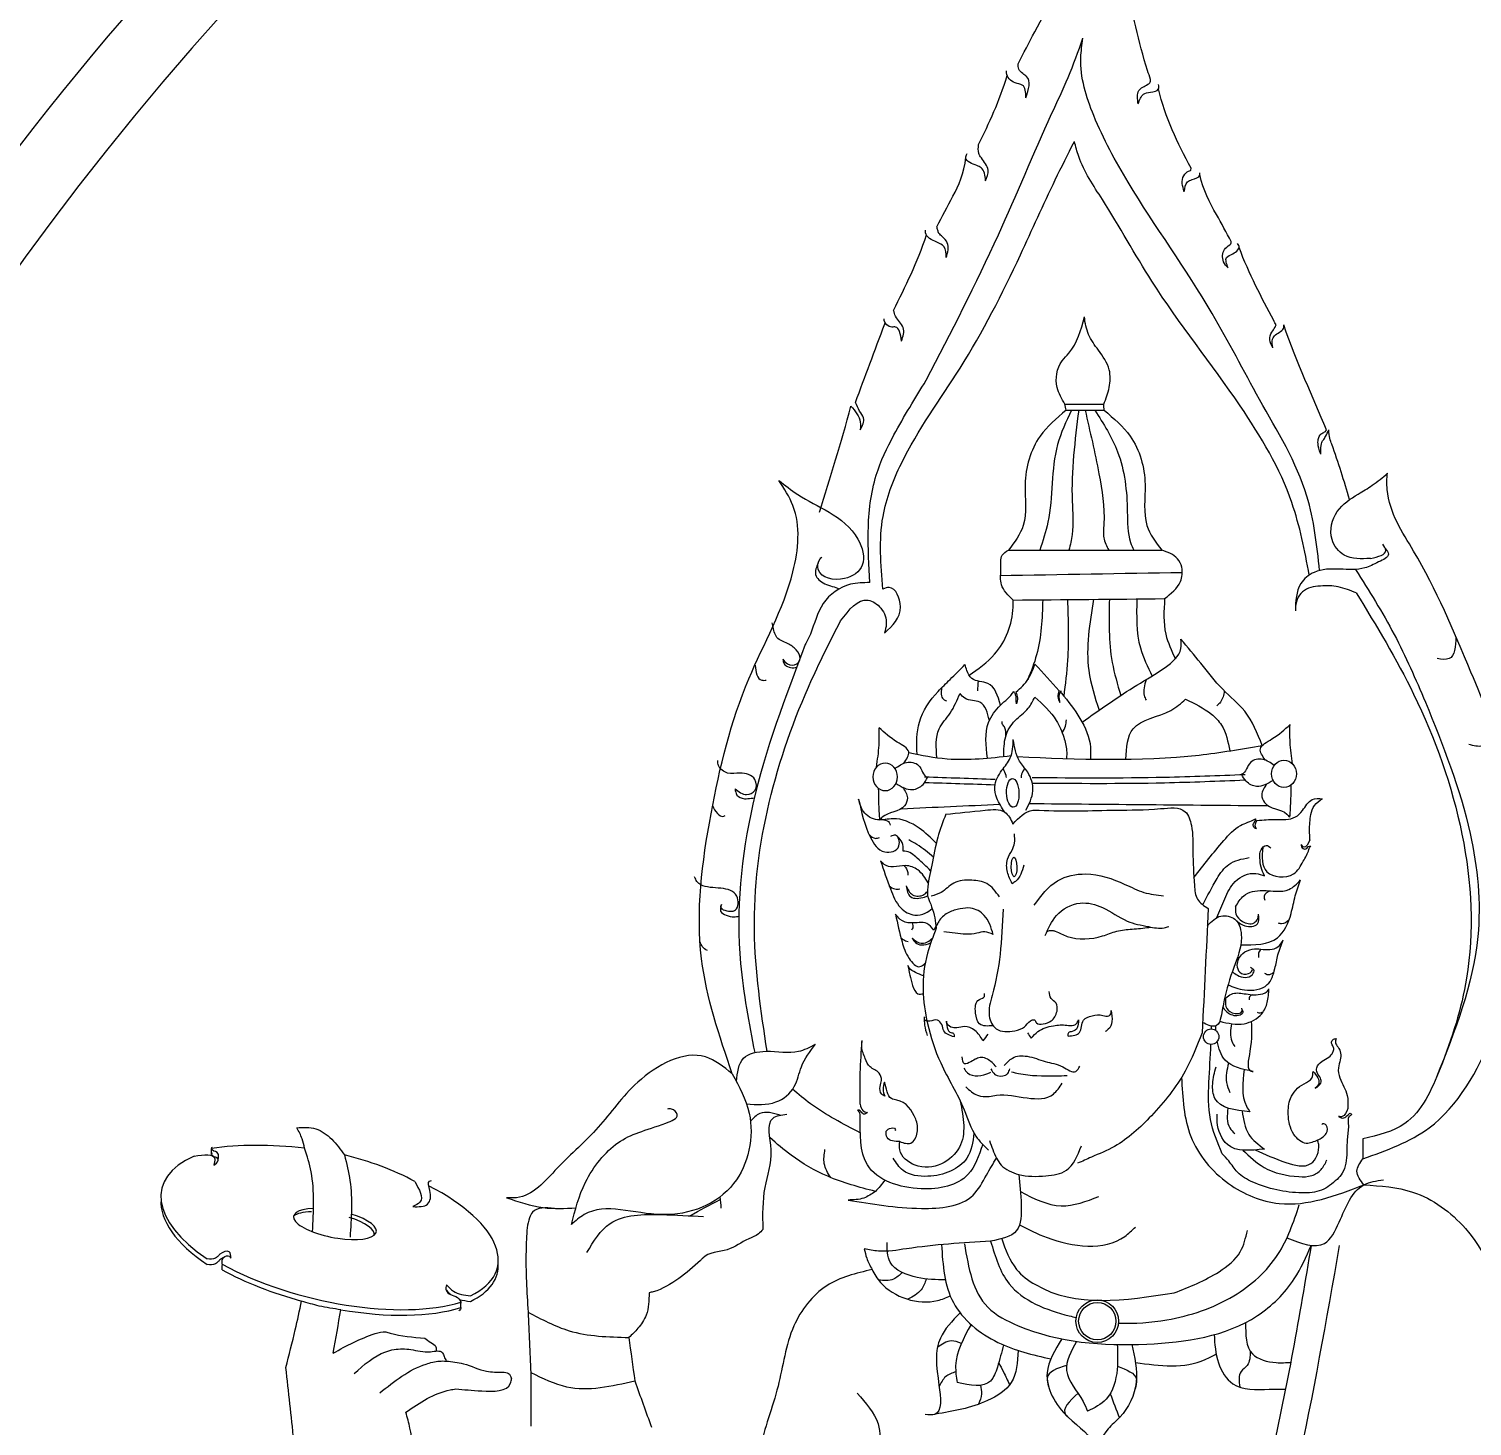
# Model space of a CAD drawing. Header units: millimetres. Extents: x -244126 to 368105, y -173968 to 259060.
# Drawn here: x -170100.5 to -169791.9, y 75765.2 to 76064.2 of the extents above; entities that cross this region are included whole.
import ezdxf
from ezdxf.enums import TextEntityAlignment as Align

# ---------------------------------------------------------------- set-up
doc = ezdxf.new("R2010")
doc.units = ezdxf.units.MM
doc.header["$MEASUREMENT"] = 0
for name, color, linetype in [('A00-TITLEBLOCK+XREF', 7, 'Continuous'), ('HEADtext', 7, 'Continuous'), ('LOGO', 7, 'Continuous')]:
    doc.layers.add(name, color=color, linetype=linetype)
doc.styles.add('Cordia2', font='cordia.shx', dxfattribs={"height": 0.2})

# ---------------------------------------------------------------- blocks, each defined once
blk = doc.blocks.new('LOGO-DPT')
at = {"layer": 'LOGO'}
h = blk.add_hatch(color=256, dxfattribs=at)
edge = h.paths.add_edge_path(flags=17)
edge.add_arc((-0.00877, 1.99948), 1.98375, 0, 360)
edge = h.paths.add_edge_path()
edge.add_arc((-0.00877, 1.99948), 1.9995, 0, 360)
for p, q in [((-1.29645, 2.47421), (-1.29645, 2.47752)), ((-1.14964, 2.38371), (-1.14964, 2.38699))]:
    blk.add_line(p, q, dxfattribs=at)
for centre, radius in [((-0.00877, 1.99948), 1.9995), ((-0.00877, 1.99948), 1.98375), ((-0.00877, 1.99948), 1.94173), ((-0.70772, 2.54335), 0.00454), ((-0.77479, 2.37572), 0.01256), ((-0.77479, 2.37572), 0.01098)]:
    blk.add_circle(centre, radius, dxfattribs=at)
for radius, start, end in [(1.76841, 91.27625, 149.32472), (1.72639, 92.23614, 147.55225)]:
    blk.add_arc((-0.00877, 1.98893), radius, start, end, dxfattribs=at)
at = {"layer": 'LOGO', "extrusion": (0, 0, -1)}
blk.add_ellipse((-0.89971, 2.69638), major_axis=(0, 0.00808), ratio=0.902197, dxfattribs=at)
at = {"layer": 'LOGO'}
for centre, major_axis, ratio in [((-0.66484, 2.69822), (0, 0.00808), 0.902197), ((-0.82455, 2.68699), (0.0003, -0.00848), 0.429783), ((-0.82379, 2.64332), (0.00009, -0.00573), 0.292676)]:
    blk.add_ellipse(centre, major_axis=major_axis, ratio=ratio, dxfattribs=at)
for centre, major_axis, ratio, start_param, end_param in [((-1.22702, 2.43109), (-0.11311, 0.02148), 0.381113, -1.369039, -0.839625), ((-1.22702, 2.43109), (-0.08669, 0.02153), 0.48623, 10.502795, 11.014595), ((-1.22702, 2.43109), (-0.09875, 0.02254), 0.445888, -0.536303, 0.860224), ((-1.22702, 2.43109), (-0.09893, 0.02367), 0.424502, 2.659555, 4.1854), ((-1.22702, 2.42781), (-0.09875, 0.02254), 0.445888, 0.065809, 0.860224), ((-1.22374, 2.43296), (-0.02437, 0.00468), 0.322665, 5.319422, 10.653386), ((-1.22501, 2.43106), (-0.02437, 0.00468), 0.322665, 5.319422, 6.014638), ((-1.22501, 2.43106), (-0.02437, 0.00468), 0.322665, 9.423057, 10.653386), ((-1.22702, 2.43109), (-0.10105, 0.02473), 0.41387, 1.000671, 2.537938), ((-1.22702, 2.42781), (-0.10105, 0.02473), 0.41387, 1.000671, 1.509519), ((-1.22702, 2.42781), (-0.09893, 0.02367), 0.424502, 2.659555, 3.279965), ((-1.22702, 2.42781), (-0.10105, 0.02473), 0.41387, 1.738221, 2.537938)]:
    blk.add_ellipse(centre, major_axis=major_axis, ratio=ratio, start_param=start_param, end_param=end_param, dxfattribs=at)
for points, knots in [([(-0.82137, 3.1166), (-0.81819, 3.1229), (-0.80667, 3.14516), (-0.78744, 3.17816), (-0.76928, 3.20336), (-0.76165, 3.21395)], [0.5512948, 0.5512948, 0.5512948, 0.5512948, 0.5915913, 0.6944816, 0.7689931, 0.7689931, 0.7689931, 0.7689931]), ([(-0.7434, 3.10735), (-0.74401, 3.1091), (-0.75024, 3.12763), (-0.75644, 3.15949), (-0.7645, 3.19365), (-0.76219, 3.21015), (-0.76165, 3.21395)], [0.5221284, 0.5221284, 0.5221284, 0.5221284, 0.5327719, 0.6345615, 0.7075574, 0.7293976, 0.7293976, 0.7293976, 0.7293976]), ([(-0.86922, 3.0206), (-0.86606, 3.02655), (-0.85946, 3.03907), (-0.85314, 3.05172), (-0.85214, 3.06152)], [0.34710107, 0.34710107, 0.34710107, 0.34710107, 0.38553352, 0.42782305, 0.42782305, 0.42782305, 0.42782305]), ([(-0.72353, 3.04121), (-0.72407, 3.04281), (-0.72511, 3.04587), (-0.72449, 3.05061), (-0.72168, 3.05319), (-0.72006, 3.05352), (-0.71971, 3.05391), (-0.71957, 3.05508)], [0, 0, 0, 0, 0.00958982, 0.01831616, 0.02593953, 0.02862532, 0.02984386, 0.02984386, 0.02984386, 0.02984386]), ([(-0.69588, 3.01189), (-0.69876, 3.01717), (-0.70557, 3.02958), (-0.7125, 3.042), (-0.71439, 3.05125)], [0.31928925, 0.31928925, 0.31928925, 0.31928925, 0.35365614, 0.39996321, 0.39996321, 0.39996321, 0.39996321]), ([(-0.6977, 2.99626), (-0.69876, 2.99739), (-0.70151, 3.0003), (-0.70108, 3.00698), (-0.6976, 3.00929), (-0.69579, 3.01057), (-0.69588, 3.01189)], [0, 0, 0, 0, 0.0087262, 0.02258776, 0.03032124, 0.03339367, 0.03339367, 0.03339367, 0.03339367]), ([(-0.6695, 2.96275), (-0.66995, 2.9636), (-0.67765, 2.97813), (-0.68538, 2.99257), (-0.69125, 3.00824)], [0.21302954, 0.21302954, 0.21302954, 0.21302954, 0.21853635, 0.30686527, 0.30686527, 0.30686527, 0.30686527]), ([(-0.77094, 2.91606), (-0.76969, 2.91926), (-0.76719, 2.92568), (-0.76673, 2.93755), (-0.77367, 2.94723), (-0.78065, 2.95678), (-0.78201, 2.96384), (-0.78235, 2.96748)], [0, 0, 0, 0, 0.0195895, 0.0394022, 0.0645332, 0.0853082, 0.1060222, 0.1060222, 0.1060222, 0.1060222]), ([(-0.91716, 2.91702), (-0.91169, 2.93225), (-0.90567, 2.94753), (-0.89979, 2.96398), (-0.89874, 2.96271)], [0.1293594, 0.1293594, 0.1293594, 0.1293594, 0.22179555, 0.22333175, 0.22333175, 0.22333175, 0.22333175]), ([(-0.6713, 2.94919), (-0.6722, 2.95072), (-0.67393, 2.95368), (-0.67237, 2.95831), (-0.67033, 2.96064), (-0.66964, 2.96225), (-0.6695, 2.96275)], [0, 0, 0, 0, 0.00969205, 0.01873994, 0.02517443, 0.02796333, 0.02796333, 0.02796333, 0.02796333]), ([(-0.6432, 2.88653), (-0.64524, 2.89224), (-0.64483, 2.895), (-0.64362, 2.8984), (-0.64165, 2.89922), (-0.64009, 2.90002), (-0.63986, 2.90086)], [0, 0, 0, 0, 0.00900736, 0.01358323, 0.01828487, 0.02159777, 0.02159777, 0.02159777, 0.02159777]), ([(-0.6432, 2.88653), (-0.64332, 2.89297), (-0.64199, 2.89424), (-0.64007, 2.89738), (-0.63893, 2.89949), (-0.6384, 2.90089)], [0, 0, 0, 0, 0.00809262, 0.01347987, 0.02180081, 0.02180081, 0.02180081, 0.02180081]), ([(-0.62617, 2.8598), (-0.62946, 2.87073), (-0.63345, 2.88399), (-0.63832, 2.89692), (-0.6384, 2.90089)], [0, 0, 0, 0, 0.06512457, 0.07900668, 0.07900668, 0.07900668, 0.07900668]), ([(-0.6139, 2.82508), (-0.6194, 2.82484), (-0.62904, 2.82442), (-0.63923, 2.83748), (-0.63518, 2.85416), (-0.62291, 2.86207), (-0.61218, 2.86835), (-0.60668, 2.87282), (-0.60378, 2.8754)], [0, 0, 0, 0, 0.0296201, 0.051921, 0.0837478, 0.1143083, 0.1327679, 0.1549611, 0.1549611, 0.1549611, 0.1549611]), ([(-0.61832, 2.47142), (-0.60447, 2.47634), (-0.56927, 2.48883), (-0.54276, 2.53853), (-0.51618, 2.60946), (-0.52493, 2.68744), (-0.55731, 2.76425), (-0.58023, 2.81923), (-0.60428, 2.8539), (-0.60438, 2.87237), (-0.60378, 2.8754)], [0, 0, 0, 0, 0.081849, 0.2079591, 0.2993563, 0.5172117, 0.6282364, 0.7785269, 0.8537814, 0.8706891, 0.8706891, 0.8706891, 0.8706891]), ([(-0.93916, 2.82249), (-0.94017, 2.82008), (-0.94226, 2.81511), (-0.93548, 2.80932), (-0.92914, 2.80846), (-0.92687, 2.80716)], [0, 0, 0, 0, 0.01349053, 0.02787851, 0.04379042, 0.04379042, 0.04379042, 0.04379042]), ([(-0.95996, 2.76573), (-0.95982, 2.76475), (-0.95956, 2.7629), (-0.95688, 2.761), (-0.9544, 2.76065), (-0.95248, 2.76079), (-0.95192, 2.76083)], [0, 0, 0, 0, 0.00539073, 0.01026765, 0.01724212, 0.0201236, 0.0201236, 0.0201236, 0.0201236]), ([(-0.82267, 2.74642), (-0.81989, 2.74876), (-0.81507, 2.75335), (-0.81264, 2.75978), (-0.81151, 2.76277)], [0.08582582, 0.08582582, 0.08582582, 0.08582582, 0.10649147, 0.12439629, 0.12439629, 0.12439629, 0.12439629]), ([(-0.83949, 2.7075), (-0.84036, 2.71482), (-0.84175, 2.72642), (-0.83251, 2.73867), (-0.8262, 2.74349), (-0.82403, 2.74673)], [0, 0, 0, 0, 0.04006648, 0.0635003, 0.08402111, 0.08402111, 0.08402111, 0.08402111]), ([(-0.79618, 2.74718), (-0.79635, 2.74614), (-0.79217, 2.74125), (-0.78447, 2.73144), (-0.77833, 2.71757), (-0.7787, 2.70918), (-0.77881, 2.70688)], [0.04221891, 0.04221891, 0.04221891, 0.04221891, 0.04407247, 0.07905217, 0.11373844, 0.12681288, 0.12681288, 0.12681288, 0.12681288]), ([(-0.98812, 2.68944), (-0.98792, 2.68809), (-0.98748, 2.68505), (-0.98282, 2.68311), (-0.97932, 2.68379), (-0.97737, 2.68395), (-0.97677, 2.68399)], [0, 0, 0, 0, 0.00737497, 0.01664306, 0.02443357, 0.02786083, 0.02786083, 0.02786083, 0.02786083]), ([(-0.68076, 2.67067), (-0.68069, 2.67068), (-0.67706, 2.6712), (-0.66968, 2.67141), (-0.65938, 2.67086), (-0.65307, 2.67711), (-0.64955, 2.684), (-0.6443, 2.68364), (-0.64214, 2.68349)], [0.09771284, 0.09771284, 0.09771284, 0.09771284, 0.09812178, 0.11858503, 0.14106462, 0.15177245, 0.16826623, 0.17974521, 0.17974521, 0.17974521, 0.17974521]), ([(-0.64958, 2.65928), (-0.64959, 2.6611), (-0.64994, 2.6662), (-0.64947, 2.67293), (-0.64736, 2.68012), (-0.64392, 2.68234), (-0.64214, 2.68349)], [0.10150846, 0.10150846, 0.10150846, 0.10150846, 0.11177027, 0.1298528, 0.14076383, 0.1524648, 0.1524648, 0.1524648, 0.1524648]), ([(-0.71789, 2.63714), (-0.71218, 2.64443), (-0.70377, 2.65517), (-0.69212, 2.668), (-0.68468, 2.67003), (-0.68153, 2.67173)], [0, 0, 0, 0, 0.05333645, 0.07854821, 0.09603897, 0.09603897, 0.09603897, 0.09603897]), ([(-0.67735, 2.65505), (-0.67776, 2.64938), (-0.67861, 2.63767), (-0.6591, 2.63606), (-0.65379, 2.64625), (-0.65048, 2.6518), (-0.64987, 2.65492), (-0.64906, 2.6556)], [0, 0, 0, 0, 0.02812953, 0.05802081, 0.07588958, 0.09060839, 0.09441895, 0.09441895, 0.09441895, 0.09441895]), ([(-1.00824, 2.63275), (-1.00918, 2.63325), (-1.01068, 2.63449), (-1.01154, 2.63654), (-1.01195, 2.63749)], [0.07076072, 0.07076072, 0.07076072, 0.07076072, 0.07734508, 0.08305544, 0.08305544, 0.08305544, 0.08305544]), ([(-0.99516, 2.61805), (-0.99226, 2.61736), (-0.98619, 2.61592), (-0.98572, 2.62871), (-0.9966, 2.63135), (-1.00521, 2.63113), (-1.00824, 2.63275)], [0, 0, 0, 0, 0.0140593, 0.02943164, 0.04943292, 0.07076072, 0.07076072, 0.07076072, 0.07076072]), ([(-0.99609, 2.62123), (-0.99657, 2.61982), (-0.99756, 2.61693), (-0.99301, 2.61453), (-0.98928, 2.6138), (-0.98679, 2.61413), (-0.98584, 2.6143)], [0, 0, 0, 0, 0.00745862, 0.01539264, 0.02429666, 0.02977935, 0.02977935, 0.02977935, 0.02977935]), ([(-0.80438, 2.60531), (-0.80335, 2.60576), (-0.80173, 2.60629), (-0.79762, 2.60482), (-0.78879, 2.59999), (-0.77518, 2.60082), (-0.76335, 2.60599), (-0.75396, 2.60678), (-0.74726, 2.60729), (-0.74364, 2.60787), (-0.74328, 2.60793)], [0.0020306, 0.0020306, 0.0020306, 0.0020306, 0.0081379, 0.0116453, 0.0263196, 0.0658304, 0.0825877, 0.1000987, 0.1189872, 0.1210648, 0.1210648, 0.1210648, 0.1210648]), ([(-1.00441, 2.59404), (-1.00562, 2.59457), (-1.00738, 2.59585), (-1.00835, 2.59814), (-1.00875, 2.59909)], [0.06929777, 0.06929777, 0.06929777, 0.06929777, 0.07734508, 0.08305544, 0.08305544, 0.08305544, 0.08305544]), ([(-0.9144, 2.50349), (-0.91445, 2.50978), (-0.91467, 2.52202), (-0.91374, 2.53464), (-0.91327, 2.54102)], [0.22661676, 0.22661676, 0.22661676, 0.22661676, 0.26216826, 0.298483, 0.298483, 0.298483, 0.298483]), ([(-0.70115, 2.47429), (-0.70398, 2.48097), (-0.70967, 2.49442), (-0.70918, 2.51672), (-0.70817, 2.53136), (-0.70788, 2.53881)], [0, 0, 0, 0, 0.0409659, 0.0824929, 0.1251667, 0.1251667, 0.1251667, 0.1251667]), ([(-0.68289, 2.52291), (-0.6893, 2.52411), (-0.70002, 2.52613), (-0.70336, 2.53656), (-0.7041, 2.54062)], [0, 0, 0, 0, 0.03402427, 0.0568824, 0.0568824, 0.0568824, 0.0568824]), ([(-0.84228, 2.47987), (-0.84449, 2.47328), (-0.84991, 2.45708), (-0.88049, 2.45055), (-0.91551, 2.46236), (-0.91439, 2.48757), (-0.91438, 2.49863), (-0.91572, 2.50023)], [0, 0, 0, 0, 0.0375574, 0.0923086, 0.1583777, 0.2139172, 0.2193804, 0.2193804, 0.2193804, 0.2193804]), ([(-1.29251, 2.47073), (-1.29279, 2.47165), (-1.29335, 2.47237), (-1.29523, 2.47231), (-1.29712, 2.47404), (-1.29612, 2.47485), (-1.29597, 2.47498)], [0.01288403, 0.01288403, 0.01288403, 0.01288403, 0.01757589, 0.01782688, 0.02367925, 0.02474291, 0.02474291, 0.02474291, 0.02474291]), ([(-1.237, 2.4284), (-1.23634, 2.44031), (-1.2354, 2.45714), (-1.24008, 2.47302), (-1.24167, 2.47762)], [0, 0, 0, 0, 0.06713139, 0.09486984, 0.09486984, 0.09486984, 0.09486984]), ([(-1.2182, 2.47364), (-1.21681, 2.46864), (-1.21309, 2.45282), (-1.21415, 2.4364), (-1.21487, 2.42521)], [0.02153101, 0.02153101, 0.02153101, 0.02153101, 0.05110643, 0.1145073, 0.1145073, 0.1145073, 0.1145073]), ([(-0.82104, 2.46207), (-0.81612, 2.46091), (-0.80572, 2.46084), (-0.79035, 2.46335), (-0.7864, 2.47327), (-0.78414, 2.47895)], [0.05407539, 0.05407539, 0.05407539, 0.05407539, 0.08234767, 0.10631368, 0.13837313, 0.13837313, 0.13837313, 0.13837313]), ([(-0.76228, 2.37464), (-0.7527, 2.37425), (-0.72939, 2.37578), (-0.69495, 2.38719), (-0.66655, 2.41249), (-0.65924, 2.43404), (-0.65579, 2.4442)], [0.1833916, 0.1833916, 0.1833916, 0.1833916, 0.2382112, 0.3178948, 0.3857571, 0.4462311, 0.4462311, 0.4462311, 0.4462311]), ([(-0.83761, 2.42288), (-0.83489, 2.41377), (-0.82817, 2.39129), (-0.80351, 2.3817), (-0.78853, 2.3782), (-0.78716, 2.3779)], [0, 0, 0, 0, 0.0521796, 0.1286427, 0.1363426, 0.1363426, 0.1363426, 0.1363426]), ([(-1.28504, 2.41293), (-1.28514, 2.41444), (-1.28541, 2.41819), (-1.29094, 2.41609), (-1.29273, 2.41382), (-1.29508, 2.41202), (-1.29728, 2.4121), (-1.29905, 2.41241)], [0, 0, 0, 0, 0.0071794, 0.01790986, 0.02171625, 0.02459739, 0.03420837, 0.03420837, 0.03420837, 0.03420837]), ([(-0.63228, 2.42039), (-0.64763, 2.33235), (-0.66837, 2.2134), (-0.72535, 2.08201), (-0.77075, 2.01925), (-0.824, 2.00937), (-0.8459, 2.02046), (-0.84961, 2.02297)], [0, 0, 0, 0, 0.5065033, 0.6843391, 0.8204084, 0.9304859, 0.9553923, 0.9553923, 0.9553923, 0.9553923]), ([(-1.28952, 2.4131), (-1.29025, 2.41278), (-1.29165, 2.41191), (-1.29273, 2.41054), (-1.29508, 2.40874), (-1.29728, 2.40882), (-1.29905, 2.40913)], [0.01405879, 0.01405879, 0.01405879, 0.01405879, 0.01790986, 0.02171625, 0.02459739, 0.03420837, 0.03420837, 0.03420837, 0.03420837]), ([(-0.9074, 2.40616), (-0.90607, 2.40341), (-0.89836, 2.39089), (-0.8771, 2.38399), (-0.86382, 2.38954), (-0.86137, 2.39056)], [0.02446588, 0.02446588, 0.02446588, 0.02446588, 0.04195468, 0.10903533, 0.12416312, 0.12416312, 0.12416312, 0.12416312]), ([(-1.15815, 2.39717), (-1.1584, 2.39603), (-1.15891, 2.39361), (-1.15545, 2.39086), (-1.15182, 2.39052), (-1.14938, 2.38739), (-1.14964, 2.3863)], [0, 0, 0, 0, 0.00625186, 0.01315856, 0.02142514, 0.02866982, 0.02866982, 0.02866982, 0.02866982]), ([(-1.25272, 2.34834), (-1.2508, 2.35577), (-1.24742, 2.36878), (-1.24462, 2.38193), (-1.24342, 2.38758)], [0, 0, 0, 0, 0.0438057, 0.07678664, 0.07678664, 0.07678664, 0.07678664]), ([(-1.14964, 2.38371), (-1.14957, 2.38337), (-1.14962, 2.3826), (-1.15035, 2.38205), (-1.15076, 2.38173)], [0.027224123, 0.027224123, 0.027224123, 0.027224123, 0.029285405, 0.032047256, 0.032047256, 0.032047256, 0.032047256]), ([(-1.1973, 2.33351), (-1.18878, 2.34031), (-1.17812, 2.34884), (-1.16357, 2.35225), (-1.15954, 2.35228), (-1.1582, 2.35221)], [0, 0, 0, 0, 0.06096781, 0.07639399, 0.08404931, 0.08404931, 0.08404931, 0.08404931]), ([(-0.91623, 2.33321), (-0.91111, 2.32751), (-0.89806, 2.31298), (-0.91132, 2.27284), (-0.90281, 2.23981), (-0.89644, 2.21342), (-0.89379, 2.20869)], [0, 0, 0, 0, 0.0414647, 0.1056485, 0.2131517, 0.2460493, 0.2460493, 0.2460493, 0.2460493])]:
    blk.add_open_spline(points, degree=3, knots=knots, dxfattribs=at)
for points in [[(-0.87558, 2.93008), (-0.83298, 3.01588), (-0.80168, 3.08702), (-0.79197, 3.10858), (-0.78321, 3.13161)], [(-0.64385, 2.81804), (-0.65132, 2.86181), (-0.67922, 2.91881), (-0.70712, 2.96948), (-0.75658, 3.04675), (-0.77687, 3.08601), (-0.78448, 3.12021), (-0.78321, 3.13161)], [(-0.81686, 3.0965), (-0.81897, 3.10406), (-0.82317, 3.10532), (-0.82822, 3.1112), (-0.82822, 3.11246)], [(-0.81686, 3.0965), (-0.81643, 3.10908), (-0.81872, 3.11079), (-0.82101, 3.11347), (-0.82137, 3.1166)], [(-0.75065, 3.09296), (-0.75027, 3.10078), (-0.74498, 3.10447), (-0.74389, 3.10531), (-0.7434, 3.10735)], [(-0.75065, 3.09296), (-0.74752, 3.09864), (-0.74354, 3.09978), (-0.73871, 3.10176), (-0.73871, 3.10432)], [(-0.90115, 2.80708), (-0.90097, 2.84989), (-0.89018, 2.88115), (-0.85564, 2.9372), (-0.82003, 3.00403), (-0.79953, 3.04822), (-0.78829, 3.07081)], [(-0.84059, 3.04763), (-0.83907, 3.05393), (-0.84306, 3.06107), (-0.84453, 3.0638), (-0.84471, 3.06893)], [(-0.64991, 2.81537), (-0.66019, 2.85801), (-0.69063, 2.91501), (-0.74263, 2.98848), (-0.7718, 3.03661), (-0.78575, 3.06195), (-0.78829, 3.07081)], [(-0.84059, 3.04763), (-0.84316, 3.05533), (-0.84573, 3.05661), (-0.85215, 3.0611), (-0.85151, 3.06367)], [(-0.72353, 3.04121), (-0.72158, 3.04705), (-0.71898, 3.04835), (-0.71443, 3.05095), (-0.71443, 3.05225)], [(-0.8637, 3.00235), (-0.86522, 3.00894), (-0.86928, 3.01147), (-0.87587, 3.01704), (-0.87587, 3.01856)], [(-0.8637, 3.00235), (-0.86313, 3.01106), (-0.86603, 3.01467), (-0.86801, 3.01665), (-0.86873, 3.01845), (-0.86922, 3.0206)], [(-0.6977, 2.99626), (-0.69861, 3.00243), (-0.69497, 3.00461), (-0.69134, 3.0095), (-0.69225, 3.01059)], [(-0.89006, 2.95322), (-0.88911, 2.96114), (-0.89133, 2.96463), (-0.89356, 2.9678), (-0.89474, 2.97123)], [(-0.79387, 2.91606), (-0.79843, 2.92585), (-0.79554, 2.94146), (-0.79149, 2.94608), (-0.78235, 2.96748)], [(-0.89006, 2.95322), (-0.89133, 2.95892), (-0.89356, 2.96146), (-0.89578, 2.96146), (-0.90022, 2.96526), (-0.90022, 2.96621)], [(-0.6713, 2.94919), (-0.67155, 2.95437), (-0.66982, 2.95683), (-0.66488, 2.96127), (-0.66488, 2.96275)], [(-0.90873, 2.81087), (-0.90968, 2.84114), (-0.90494, 2.87426), (-0.89452, 2.89791), (-0.87558, 2.93008)], [(-0.91438, 2.9009), (-0.9124, 2.90791), (-0.91474, 2.91196), (-0.91716, 2.91702)], [(-0.79318, 2.91242), (-0.79387, 2.91606)], [(-0.79387, 2.91606), (-0.77094, 2.91606)], [(-0.77073, 2.91242), (-0.77094, 2.91606)], [(-0.91986, 2.91494), (-0.91438, 2.90543), (-0.91438, 2.9009)], [(-0.79318, 2.91242), (-0.80852, 2.8971), (-0.81728, 2.86865), (-0.81838, 2.84458), (-0.82711, 2.83001)], [(-0.79004, 2.91242), (-0.79816, 2.89221), (-0.8039, 2.84641), (-0.80867, 2.83001)], [(-0.79318, 2.91242), (-0.77073, 2.91242)], [(-0.78574, 2.91242), (-0.78957, 2.85881), (-0.78957, 2.83925), (-0.79148, 2.83001)], [(-0.78196, 2.91242), (-0.7738, 2.87503), (-0.77094, 2.84546), (-0.77094, 2.83735), (-0.76807, 2.83001)], [(-0.77619, 2.91242), (-0.76282, 2.88792), (-0.75709, 2.85261), (-0.75517, 2.83448), (-0.75326, 2.83001)], [(-0.77073, 2.91242), (-0.7554, 2.8971), (-0.74664, 2.86865), (-0.74554, 2.84458), (-0.7368, 2.83001)], [(-0.98979, 2.52146), (-1.00785, 2.58927), (-1.00228, 2.67455), (-0.98001, 2.75427), (-0.95402, 2.8173), (-0.95402, 2.85624), (-0.96242, 2.87107)], [(-0.96242, 2.87107), (-0.95124, 2.86288), (-0.93273, 2.85232), (-0.91581, 2.83648), (-0.91317, 2.82116), (-0.92374, 2.81324), (-0.93908, 2.81852), (-0.93802, 2.82486), (-0.93696, 2.82592)], [(-0.60518, 2.83094), (-0.60329, 2.82766), (-0.60907, 2.82309), (-0.61724, 2.8195), (-0.64713, 2.81692), (-0.6549, 2.81035), (-0.65812, 2.79416)], [(-0.6139, 2.82508), (-0.60488, 2.82988), (-0.60668, 2.83347)], [(-0.82433, 2.80059), (-0.83119, 2.80958), (-0.83159, 2.81929), (-0.83072, 2.82697), (-0.82711, 2.83001)], [(-0.82711, 2.83001), (-0.7368, 2.83001)], [(-0.73512, 2.80143), (-0.72586, 2.81152), (-0.72502, 2.81993), (-0.72755, 2.82497), (-0.7368, 2.83001)], [(-0.83218, 2.81511), (-0.72471, 2.81692)], [(-0.62269, 2.81867), (-0.59991, 2.78029), (-0.58148, 2.74051)], [(-0.90873, 2.81087), (-0.9201, 2.80992), (-0.9362, 2.79857), (-0.94378, 2.78059), (-0.9468, 2.77433)], [(-0.90012, 2.78114), (-0.89073, 2.79667), (-0.89736, 2.80803), (-0.90115, 2.80708)], [(-0.62222, 2.8048), (-0.63286, 2.80835), (-0.64339, 2.80888), (-0.65391, 2.80546), (-0.65812, 2.79547), (-0.65812, 2.79416)], [(-0.92599, 2.78834), (-0.90981, 2.80057), (-0.9022, 2.79576), (-0.89907, 2.78638), (-0.90012, 2.78114)], [(-0.85024, 2.75628), (-0.83527, 2.76865), (-0.82433, 2.79639), (-0.82433, 2.80059)], [(-0.82433, 2.80059), (-0.73512, 2.80143)], [(-0.8069, 2.80076), (-0.81054, 2.76834), (-0.81576, 2.75368)], [(-0.79233, 2.8009), (-0.79232, 2.7651), (-0.79453, 2.74398)], [(-0.77695, 2.80104), (-0.77977, 2.75904), (-0.77376, 2.73567)], [(-0.76764, 2.80113), (-0.766, 2.76389), (-0.76097, 2.74441)], [(-0.75144, 2.80128), (-0.74941, 2.77238), (-0.74251, 2.75584)], [(-0.73512, 2.80143), (-0.73443, 2.78047), (-0.72881, 2.76604)], [(-0.62222, 2.8048), (-0.58845, 2.74513), (-0.55728, 2.57779), (-0.57287, 2.52461), (-0.59365, 2.49218), (-0.61832, 2.4831)], [(-0.96928, 2.53475), (-0.97672, 2.6059), (-0.94301, 2.75356), (-0.92599, 2.78834)], [(-0.95996, 2.76573), (-0.95723, 2.763), (-0.95178, 2.763), (-0.94983, 2.76612), (-0.95217, 2.77118), (-0.95723, 2.77507), (-0.96347, 2.77857), (-0.96581, 2.78558), (-0.9662, 2.78714)], [(-0.9468, 2.77433), (-0.97763, 2.68028), (-0.98486, 2.58642), (-0.97654, 2.53395)], [(-0.78373, 2.72859), (-0.75144, 2.75047), (-0.7348, 2.76093), (-0.72556, 2.77201), (-0.72556, 2.77755)], [(-0.67764, 2.71488), (-0.68798, 2.73509), (-0.70091, 2.74801), (-0.71385, 2.7634), (-0.72556, 2.77755)], [(-0.56352, 2.77897), (-0.56752, 2.76609), (-0.57463, 2.76609)], [(-0.97636, 2.76228), (-0.97242, 2.7534), (-0.96974, 2.7534)], [(-0.88093, 2.70975), (-0.87959, 2.72871), (-0.86849, 2.7468), (-0.86148, 2.7538), (-0.85272, 2.76256)], [(-0.83174, 2.73868), (-0.83928, 2.75147), (-0.84863, 2.75439), (-0.85155, 2.75906), (-0.85272, 2.76256)], [(-0.86923, 2.70776), (-0.86791, 2.72463), (-0.86148, 2.73396), (-0.85564, 2.74564)], [(-0.86651, 2.74888), (-0.86542, 2.74219), (-0.86367, 2.74113)], [(-0.83833, 2.72962), (-0.84396, 2.74038), (-0.85272, 2.74272), (-0.85564, 2.74564)], [(-0.84493, 2.75284), (-0.84539, 2.7471)], [(-0.82238, 2.7395), (-0.8226, 2.7418), (-0.8226, 2.74324), (-0.82303, 2.74511), (-0.82403, 2.74673)], [(-0.82267, 2.74642), (-0.8218, 2.74283), (-0.82238, 2.7395)], [(-0.79725, 2.74717), (-0.79799, 2.74357), (-0.79675, 2.74025)], [(-0.79675, 2.74025), (-0.7972, 2.74312), (-0.79712, 2.74476), (-0.79618, 2.74718)], [(-0.74608, 2.75368), (-0.74714, 2.74427), (-0.74606, 2.74157)], [(-0.69999, 2.74709), (-0.7022, 2.74049), (-0.70436, 2.73832)], [(-0.82977, 2.70848), (-0.8287, 2.72029), (-0.82318, 2.72965), (-0.81546, 2.73681), (-0.8116, 2.74342)], [(-0.8116, 2.74342), (-0.79892, 2.72965), (-0.79451, 2.71974), (-0.79286, 2.71203), (-0.79287, 2.70723)], [(-0.75797, 2.7068), (-0.75364, 2.7248), (-0.73144, 2.73562), (-0.72277, 2.74211)], [(-0.72277, 2.74211), (-0.70761, 2.73345), (-0.70166, 2.72696), (-0.69677, 2.71175)], [(-0.58148, 2.74051), (-0.55516, 2.66296), (-0.55066, 2.60235), (-0.57498, 2.5194)], [(-0.82859, 2.72065), (-0.82951, 2.72585), (-0.83074, 2.72781), (-0.83074, 2.72904)], [(-0.79543, 2.72238), (-0.79345, 2.72634), (-0.79296, 2.73002)], [(-0.90482, 2.70214), (-0.90333, 2.71516), (-0.90327, 2.7254)], [(-0.8887, 2.70447), (-0.88584, 2.71113), (-0.89259, 2.7169), (-0.90327, 2.7254)], [(-0.67586, 2.70632), (-0.67871, 2.71297), (-0.67196, 2.71874), (-0.66128, 2.72724)], [(-0.65973, 2.70398), (-0.66122, 2.717), (-0.66128, 2.72724)], [(-0.54028, 2.72239), (-0.54798, 2.71465), (-0.55598, 2.71553)], [(-0.82927, 2.67565), (-0.83395, 2.68396), (-0.83516, 2.69063), (-0.83092, 2.70031), (-0.82607, 2.70758), (-0.82425, 2.71848)], [(-0.81691, 2.67679), (-0.81273, 2.6882), (-0.81576, 2.6991), (-0.82061, 2.70576), (-0.82425, 2.71848)], [(-0.82188, 2.70835), (-0.71485, 2.70931), (-0.67764, 2.71488)], [(-0.98812, 2.68944), (-0.98129, 2.68603), (-0.97642, 2.68847), (-0.97642, 2.69479), (-0.98519, 2.69869), (-0.9925, 2.69869), (-0.99786, 2.70307), (-0.99835, 2.70599)], [(-0.89392, 2.70129), (-0.88722, 2.70489), (-0.88002, 2.70311), (-0.87484, 2.69613), (-0.87473, 2.69609)], [(-0.88579, 2.71071), (-0.86324, 2.7071), (-0.82554, 2.70896)], [(-0.67063, 2.70313), (-0.67733, 2.70673), (-0.68453, 2.70496), (-0.68971, 2.69797), (-0.68982, 2.69793)], [(-0.89331, 2.69252), (-0.88361, 2.68892), (-0.87742, 2.69201), (-0.87473, 2.69609)], [(-0.87647, 2.69644), (-0.83502, 2.69508)], [(-0.83031, 2.70114), (-0.82868, 2.69744), (-0.82851, 2.6961)], [(-0.81735, 2.70133), (-0.81944, 2.69795), (-0.81961, 2.69594)], [(-0.81311, 2.69607), (-0.73516, 2.69626), (-0.68778, 2.69787)], [(-0.67124, 2.69436), (-0.68094, 2.69076), (-0.68713, 2.69385), (-0.68982, 2.69793)], [(-0.90377, 2.68967), (-0.9036, 2.68156), (-0.90305, 2.67083)], [(-0.88952, 2.69034), (-0.88665, 2.68398), (-0.88826, 2.67941), (-0.90144, 2.67262), (-0.90305, 2.67083)], [(-0.87647, 2.69317), (-0.83502, 2.69181)], [(-0.81311, 2.69279), (-0.73516, 2.69299), (-0.68778, 2.6946)], [(-0.67503, 2.69218), (-0.67791, 2.68582), (-0.67629, 2.68125), (-0.66312, 2.67446), (-0.66151, 2.67267)], [(-0.66078, 2.69152), (-0.66095, 2.6834), (-0.66151, 2.67267)], [(-1.00138, 2.67946), (-0.9985, 2.67481), (-0.99479, 2.67323), (-0.99399, 2.67376)], [(-0.8696, 2.65738), (-0.87974, 2.66621), (-0.8951, 2.67179), (-0.90417, 2.67109), (-0.91255, 2.67597), (-0.91534, 2.68331)], [(-0.91534, 2.68331), (-0.90836, 2.66063), (-0.89999, 2.65226), (-0.89161, 2.65575), (-0.8937, 2.66202), (-0.89649, 2.66133)], [(-0.89028, 2.67765), (-0.8322, 2.68032)], [(-0.86396, 2.67443), (-0.84074, 2.6768), (-0.82927, 2.67565), (-0.82444, 2.66865)], [(-0.82444, 2.66865), (-0.81267, 2.6768), (-0.80904, 2.6768), (-0.76376, 2.6768), (-0.73749, 2.6777), (-0.723, 2.67589), (-0.71937, 2.66775), (-0.71847, 2.65237), (-0.71756, 2.63247), (-0.71575, 2.62433), (-0.70941, 2.6189)], [(-0.81492, 2.68073), (-0.67427, 2.67949)], [(-0.90047, 2.67116), (-0.89727, 2.66952), (-0.89678, 2.66791)], [(-0.86396, 2.67443), (-0.86875, 2.6608), (-0.8722, 2.64439), (-0.8748, 2.62972), (-0.8748, 2.62626)], [(-0.68111, 2.66571), (-0.68266, 2.66687), (-0.68277, 2.66891), (-0.68255, 2.66936), (-0.68142, 2.67128), (-0.68153, 2.67173)], [(-0.68076, 2.67067), (-0.68193, 2.66776), (-0.68111, 2.66571)], [(-0.90929, 2.66259), (-0.90531, 2.6602), (-0.90305, 2.66068)], [(-0.88902, 2.65264), (-0.88971, 2.65779), (-0.89251, 2.66124)], [(-0.82492, 2.63349), (-0.82766, 2.64033), (-0.82766, 2.64784), (-0.82492, 2.65331), (-0.82355, 2.65741), (-0.82355, 2.66287)], [(-0.87295, 2.6411), (-0.88079, 2.64853), (-0.8881, 2.65264), (-0.88902, 2.65264)], [(-0.87126, 2.6491), (-0.88106, 2.65661), (-0.88573, 2.65928)], [(-0.67629, 2.63816), (-0.67832, 2.64323), (-0.679, 2.64863), (-0.67832, 2.65336), (-0.67528, 2.65607), (-0.67257, 2.65438)], [(-0.64958, 2.65928), (-0.65301, 2.65506), (-0.65479, 2.65661)], [(-0.65479, 2.65661), (-0.65362, 2.65422), (-0.65144, 2.65422), (-0.65055, 2.65531), (-0.64906, 2.6556)], [(-0.87439, 2.63394), (-0.88042, 2.64159), (-0.88763, 2.64412), (-0.89484, 2.6434), (-0.90025, 2.64484), (-0.90242, 2.647)], [(-0.90242, 2.647), (-0.89665, 2.63043), (-0.89052, 2.61926), (-0.88222, 2.61494), (-0.87609, 2.61602), (-0.87201, 2.61894)], [(-0.88854, 2.6441), (-0.88639, 2.64012), (-0.88639, 2.63854)], [(-0.81808, 2.64443), (-0.82287, 2.63486), (-0.82492, 2.63349)], [(-0.71254, 2.62099), (-0.70423, 2.63652), (-0.69734, 2.64486), (-0.68536, 2.64884)], [(-0.83239, 2.62567), (-0.83988, 2.63358), (-0.84875, 2.63552), (-0.85929, 2.63386), (-0.86678, 2.62831), (-0.87261, 2.6261)], [(-0.81201, 2.62075), (-0.79814, 2.63524), (-0.78162, 2.6392), (-0.75847, 2.63308), (-0.74732, 2.62837), (-0.7357, 2.62637)], [(-0.7043, 2.61365), (-0.69969, 2.62447), (-0.69355, 2.63478), (-0.68137, 2.63951), (-0.67629, 2.63816)], [(-0.69332, 2.61991), (-0.68854, 2.62638), (-0.67739, 2.62948), (-0.6619, 2.63009), (-0.65509, 2.63566)], [(-0.69028, 2.59738), (-0.66872, 2.60163), (-0.66066, 2.61586), (-0.65818, 2.62638), (-0.65509, 2.63566)], [(-0.89732, 2.63225), (-0.89403, 2.63038), (-0.89113, 2.63038)], [(-0.88736, 2.63227), (-0.88352, 2.62697), (-0.87686, 2.62708), (-0.87482, 2.62889)], [(-0.88736, 2.63227), (-0.88476, 2.62584), (-0.87652, 2.62561), (-0.8748, 2.62626)], [(-0.67287, 2.62926), (-0.67657, 2.62613), (-0.67611, 2.62383)], [(-0.99516, 2.61805), (-0.99645, 2.61999), (-0.99609, 2.62123)], [(-0.8748, 2.62626), (-0.87048, 2.61331), (-0.86961, 2.60727)], [(-0.83613, 2.60349), (-0.84136, 2.61481), (-0.84938, 2.61906), (-0.85561, 2.61865), (-0.86226, 2.61657), (-0.86766, 2.61201), (-0.86871, 2.61024), (-0.87099, 2.60619)], [(-0.8303, 2.61846), (-0.83204, 2.5919), (-0.83666, 2.56765), (-0.8384, 2.55553), (-0.83435, 2.54802), (-0.82337, 2.54687), (-0.81758, 2.54918), (-0.81412, 2.55264), (-0.8118, 2.55322), (-0.81065, 2.55149), (-0.8066, 2.55091), (-0.80198, 2.55264), (-0.79851, 2.55841), (-0.79909, 2.56303), (-0.80198, 2.56592), (-0.80313, 2.56996)], [(-0.80541, 2.6029), (-0.7988, 2.61478), (-0.78492, 2.62204), (-0.77171, 2.6194), (-0.75717, 2.61148), (-0.74462, 2.60818), (-0.73536, 2.60752), (-0.73272, 2.60818)], [(-0.70941, 2.6189), (-0.71303, 2.54562)], [(-0.69332, 2.61991), (-0.6931, 2.61569), (-0.68933, 2.61127), (-0.68244, 2.61045), (-0.68031, 2.61291), (-0.67982, 2.61553)], [(-0.87099, 2.60619), (-0.87517, 2.60999), (-0.88457, 2.61034), (-0.89084, 2.61243), (-0.89362, 2.61556)], [(-0.89362, 2.61556), (-0.88979, 2.59921), (-0.88562, 2.58947), (-0.87935, 2.5846), (-0.87615, 2.58662)], [(-0.88376, 2.61033), (-0.88349, 2.60749), (-0.88428, 2.60617)], [(-0.70991, 2.60873), (-0.70196, 2.6144), (-0.69372, 2.61251), (-0.68992, 2.60175), (-0.69435, 2.58404), (-0.70006, 2.56506), (-0.70196, 2.55493), (-0.70449, 2.54987), (-0.70892, 2.54987), (-0.71273, 2.55174)], [(-0.69254, 2.61131), (-0.68785, 2.60865), (-0.68048, 2.60979), (-0.67982, 2.61553)], [(-0.6619, 2.61205), (-0.66622, 2.60982), (-0.66806, 2.61028)], [(-0.89043, 2.60154), (-0.88771, 2.59986), (-0.88613, 2.59933)], [(-0.88385, 2.60143), (-0.87967, 2.59872), (-0.87481, 2.59917), (-0.87188, 2.60142)], [(-0.88385, 2.60143), (-0.88193, 2.59883), (-0.8782, 2.59737), (-0.87293, 2.59855)], [(-0.86961, 2.60727), (-0.8748, 2.59259), (-0.87739, 2.57101), (-0.8748, 2.55115), (-0.86702, 2.52784), (-0.85319, 2.50022), (-0.84627, 2.48468), (-0.83891, 2.47651)], [(-0.83613, 2.60349), (-0.84111, 2.60515), (-0.84569, 2.60432), (-0.85857, 2.60432), (-0.86522, 2.60515)], [(-0.6978, 2.57388), (-0.68817, 2.57092), (-0.67464, 2.574), (-0.67019, 2.58342), (-0.66836, 2.59153), (-0.66521, 2.60043)], [(-0.69171, 2.58922), (-0.68905, 2.59231), (-0.68355, 2.59493), (-0.67307, 2.59467), (-0.66836, 2.59624), (-0.66521, 2.60043)], [(-0.67829, 2.5949), (-0.67979, 2.59259), (-0.67979, 2.59006)], [(-0.87714, 2.57912), (-0.88178, 2.58113), (-0.88562, 2.58391), (-0.88631, 2.5853)], [(-0.88631, 2.5853), (-0.88353, 2.57347), (-0.88039, 2.5686), (-0.87731, 2.56862)], [(-0.69171, 2.58922), (-0.69251, 2.58545), (-0.69088, 2.58138), (-0.68572, 2.58057), (-0.68342, 2.58301), (-0.6845, 2.58423)], [(-0.69523, 2.58162), (-0.69223, 2.57949), (-0.68342, 2.58003), (-0.68261, 2.58274), (-0.68368, 2.58347)], [(-0.67074, 2.58124), (-0.67427, 2.57972), (-0.67611, 2.58064)], [(-0.83607, 2.54976), (-0.84418, 2.55091), (-0.84649, 2.55726), (-0.84418, 2.56534), (-0.84129, 2.56708), (-0.84129, 2.56881)], [(-0.70264, 2.55241), (-0.68818, 2.55101), (-0.67791, 2.5569), (-0.67468, 2.56355), (-0.67373, 2.57153)], [(-0.69919, 2.56605), (-0.69579, 2.56849), (-0.68837, 2.56868), (-0.67867, 2.5683), (-0.67392, 2.57096), (-0.67373, 2.57153)], [(-0.68314, 2.56806), (-0.68536, 2.56629), (-0.68536, 2.56513)], [(-0.79203, 2.54368), (-0.78525, 2.54585), (-0.78287, 2.553), (-0.77783, 2.55564), (-0.77147, 2.55591), (-0.76802, 2.55564), (-0.7667, 2.55723), (-0.7667, 2.55882)], [(-0.7667, 2.55882), (-0.76617, 2.5522), (-0.76829, 2.5477), (-0.77014, 2.54638)], [(-0.70089, 2.56047), (-0.69759, 2.55726), (-0.69066, 2.5563), (-0.68884, 2.55779), (-0.68954, 2.55938)], [(-0.69919, 2.56605), (-0.69903, 2.56108), (-0.69541, 2.55747), (-0.68952, 2.55842), (-0.68971, 2.56013)], [(-0.87662, 2.55501), (-0.87651, 2.55014), (-0.87492, 2.54407)], [(-0.85904, 2.5432), (-0.86511, 2.54671), (-0.86639, 2.55054), (-0.86895, 2.5531), (-0.87342, 2.55246), (-0.8763, 2.5531), (-0.87662, 2.55501)], [(-0.84211, 2.54097), (-0.84691, 2.54703), (-0.85298, 2.54927), (-0.85745, 2.54863), (-0.86096, 2.54895), (-0.86352, 2.55182), (-0.86352, 2.55246)], [(-0.86352, 2.55246), (-0.86288, 2.54767), (-0.8616, 2.54608), (-0.8595, 2.54524), (-0.85904, 2.5432)], [(-0.81371, 2.54245), (-0.80977, 2.54639), (-0.80065, 2.54983), (-0.79277, 2.55008), (-0.78858, 2.55008), (-0.78685, 2.55131), (-0.78587, 2.55328)], [(-0.78587, 2.55328), (-0.7866, 2.5486), (-0.78956, 2.54639), (-0.79178, 2.54565), (-0.79203, 2.54368)], [(-0.69579, 2.551), (-0.69556, 2.54061), (-0.69387, 2.53748)], [(-0.68414, 2.55226), (-0.68488, 2.53484), (-0.68355, 2.52291), (-0.68289, 2.52291)], [(-0.67727, 2.55775), (-0.67941, 2.55721), (-0.68046, 2.55756)], [(-0.83924, 2.5448), (-0.84211, 2.54097)], [(-0.81593, 2.54565), (-0.81371, 2.54245)], [(-0.71303, 2.54562), (-0.723, 2.523), (-0.74292, 2.49677), (-0.76466, 2.47868), (-0.77825, 2.47234), (-0.7864, 2.46872)], [(-0.64638, 2.51296), (-0.64313, 2.51605), (-0.64325, 2.51888), (-0.64526, 2.5222), (-0.6455, 2.52492), (-0.64242, 2.52882), (-0.63839, 2.53131), (-0.63602, 2.53414), (-0.63555, 2.53639), (-0.63638, 2.53852), (-0.63673, 2.54065), (-0.63507, 2.54207), (-0.63401, 2.54219)], [(-0.63401, 2.54219), (-0.63454, 2.53968), (-0.63298, 2.53724), (-0.63164, 2.52968), (-0.63276, 2.52501), (-0.63187, 2.519), (-0.62764, 2.50877), (-0.62719, 2.50099)], [(-0.98979, 2.52146), (-1.00558, 2.53142), (-1.04545, 2.51648), (-1.06872, 2.48993), (-1.09281, 2.46586), (-1.1169, 2.44844), (-1.12272, 2.44844)], [(-0.98731, 2.51687), (-0.98314, 2.53059), (-0.96985, 2.53474), (-0.95074, 2.53474), (-0.94077, 2.53889)], [(-0.98139, 2.50378), (-0.96403, 2.50487), (-0.95323, 2.51399), (-0.94908, 2.52561), (-0.94077, 2.53889)], [(-0.89987, 2.50831), (-0.90174, 2.50943), (-0.90267, 2.51407), (-0.90192, 2.51761), (-0.90322, 2.52188), (-0.90862, 2.5256), (-0.91141, 2.53043), (-0.91346, 2.53731), (-0.91327, 2.54102)], [(-0.83436, 2.52562), (-0.83952, 2.53009), (-0.84296, 2.53112), (-0.84922, 2.52861), (-0.85304, 2.52744), (-0.85431, 2.5315)], [(-0.85335, 2.52475), (-0.8512, 2.52201), (-0.83831, 2.52201), (-0.83749, 2.52241)], [(-0.82954, 2.52633), (-0.82472, 2.53078), (-0.81612, 2.53181), (-0.80545, 2.52872), (-0.79508, 2.52551), (-0.78746, 2.52291), (-0.78499, 2.52599)], [(-0.68488, 2.49904), (-0.70546, 2.50699), (-0.70681, 2.5155), (-0.70479, 2.52556)], [(-0.69747, 2.52772), (-0.69869, 2.51632), (-0.69676, 2.51055)], [(-0.98979, 2.52146), (-0.97982, 2.49823), (-0.98896, 2.45674), (-1.03133, 2.43848), (-1.07703, 2.43848), (-1.0845, 2.43267)], [(-0.90014, 2.51664), (-0.90099, 2.5124), (-0.89987, 2.50831)], [(-0.89114, 2.48151), (-0.88459, 2.48069), (-0.88078, 2.48692), (-0.88175, 2.49483), (-0.89277, 2.50602), (-0.89605, 2.50684), (-0.8985, 2.51092), (-0.90014, 2.51664)], [(-0.83749, 2.5244), (-0.83503, 2.52113), (-0.8289, 2.52072), (-0.82746, 2.52174), (-0.82638, 2.52437)], [(-0.82535, 2.5226), (-0.8211, 2.52166), (-0.79937, 2.52025), (-0.79247, 2.52043)], [(-0.72516, 2.51929), (-0.7197, 2.48454), (-0.6975, 2.45683), (-0.66767, 2.44505), (-0.61773, 2.45604)], [(-0.68825, 2.52399), (-0.68687, 2.50235), (-0.68488, 2.49904)], [(-0.64505, 2.48246), (-0.65169, 2.48047), (-0.65899, 2.48578), (-0.66231, 2.49771), (-0.66098, 2.50699), (-0.65302, 2.51561), (-0.64837, 2.51893), (-0.64771, 2.52291)], [(-0.64771, 2.52291), (-0.64439, 2.51561), (-0.64638, 2.51296)], [(-0.91438, 2.48674), (-0.94367, 2.50382), (-0.95427, 2.51235)], [(-0.85218, 2.51373), (-0.8453, 2.50883), (-0.83842, 2.50816), (-0.83411, 2.50883), (-0.80062, 2.50956), (-0.7955, 2.51596)], [(-1.0845, 2.43267), (-1.07619, 2.45757), (-1.05709, 2.4808), (-1.02884, 2.49242), (-1.02219, 2.4974), (-1.02551, 2.50072), (-1.02801, 2.50072)], [(-0.96155, 2.49707), (-0.97358, 2.49805), (-0.97904, 2.49357)], [(-0.9102, 2.49859), (-0.91245, 2.49778), (-0.91438, 2.49961), (-0.91572, 2.50023)], [(-0.9144, 2.50349), (-0.91286, 2.49982), (-0.9102, 2.49859)], [(-0.85547, 2.50539), (-0.85596, 2.47824), (-0.86659, 2.46843), (-0.88214, 2.46762), (-0.89114, 2.4766), (-0.89114, 2.48151)], [(-0.69786, 2.50126), (-0.69676, 2.48963), (-0.69387, 2.48626)], [(-0.68947, 2.49951), (-0.68554, 2.48578), (-0.67625, 2.47716)], [(-0.62719, 2.50099), (-0.63049, 2.49629), (-0.63281, 2.49629)], [(-0.9716, 2.42996), (-0.97043, 2.45449), (-0.96692, 2.47668), (-0.96575, 2.49537), (-0.95757, 2.49771)], [(-0.67625, 2.47716), (-0.69816, 2.47981), (-0.70413, 2.49307), (-0.70413, 2.49771)], [(-0.64505, 2.48246), (-0.63994, 2.48637), (-0.63994, 2.49121), (-0.64176, 2.49205), (-0.64248, 2.49169)], [(-0.62505, 2.49735), (-0.62664, 2.49607), (-0.62695, 2.49204), (-0.62746, 2.48399), (-0.62784, 2.4753), (-0.63047, 2.46292), (-0.6335, 2.45926)], [(-0.63281, 2.49629), (-0.62967, 2.49543), (-0.62712, 2.49735), (-0.62553, 2.49814), (-0.62505, 2.49735)], [(-1.2462, 2.48969), (-1.23513, 2.48902), (-1.22569, 2.48292), (-1.2182, 2.47364)], [(-1.24167, 2.47762), (-1.24314, 2.48316), (-1.2462, 2.48969)], [(-0.90548, 2.45214), (-0.93352, 2.46107), (-0.95512, 2.47353), (-0.96767, 2.48385)], [(-0.89114, 2.48151), (-0.89846, 2.48394), (-0.89903, 2.48758), (-0.89724, 2.48917), (-0.89379, 2.48885), (-0.89373, 2.4879)], [(-0.84742, 2.48652), (-0.85154, 2.47183), (-0.86115, 2.46415), (-0.8746, 2.46108), (-0.88921, 2.46453), (-0.89498, 2.47183)], [(-0.68173, 2.4766), (-0.66364, 2.4692), (-0.64904, 2.46854), (-0.64439, 2.47981), (-0.64505, 2.48246)], [(-0.61832, 2.4831), (-0.61832, 2.47142)], [(-1.30677, 2.47296), (-1.29458, 2.47133), (-1.2952, 2.46765)], [(-1.2952, 2.46765), (-1.29254, 2.47062), (-1.29412, 2.47563), (-1.29426, 2.47563), (-1.29636, 2.47786), (-1.29597, 2.47826)], [(-0.93181, 2.46036), (-0.93559, 2.46854), (-0.93518, 2.47685)], [(-0.6335, 2.45926), (-0.6427, 2.45291), (-0.6542, 2.45132), (-0.68326, 2.4577), (-0.69221, 2.46344), (-0.69732, 2.47014), (-0.70115, 2.47429)], [(-0.68897, 2.47648), (-0.67656, 2.46631), (-0.65612, 2.46089), (-0.64845, 2.46153), (-0.64302, 2.46504), (-0.63951, 2.47078)], [(-0.92154, 2.4471), (-0.87835, 2.4422), (-0.84792, 2.45004), (-0.84007, 2.4618), (-0.83414, 2.47177)], [(-0.83414, 2.47177), (-0.83142, 2.4677), (-0.82104, 2.46207)], [(-0.61773, 2.45604), (-0.62183, 2.46412), (-0.61832, 2.47142)], [(-1.17786, 2.4432), (-1.16919, 2.44471), (-1.16786, 2.45271), (-1.16806, 2.45827), (-1.16693, 2.45864)], [(-1.17679, 2.45804), (-1.17371, 2.44584), (-1.17786, 2.4432)], [(-0.82104, 2.46207), (-0.81958, 2.44436), (-0.82235, 2.42912), (-0.83761, 2.42288)], [(-0.66312, 2.42479), (-0.641, 2.42156), (-0.63233, 2.43407), (-0.61773, 2.45604), (-0.60631, 2.45909)], [(-1.12272, 2.44844), (-1.10112, 2.44263), (-1.08188, 2.44246)], [(-0.997, 2.4489), (-0.99644, 2.44221)], [(-0.90548, 2.45214), (-0.91228, 2.44829), (-0.92154, 2.4471)], [(-0.82004, 2.45206), (-0.796, 2.44367), (-0.7738, 2.44921)], [(-0.61773, 2.45604), (-0.58904, 2.45178), (-0.55799, 2.43032), (-0.52575, 2.37187), (-0.51208, 2.34938)], [(-1.09453, 2.44215), (-1.10742, 2.43985), (-1.10917, 2.43668), (-1.11065, 2.43079)], [(-1.01482, 2.43783), (-0.99688, 2.44747)], [(-1.07541, 2.41614), (-1.06167, 2.43329), (-1.03143, 2.43848), (-1.00674, 2.4374)], [(-0.82062, 2.43247), (-0.80432, 2.42496), (-0.75854, 2.42566), (-0.7523, 2.4312)], [(-1.11065, 2.43079), (-1.11125, 2.41702), (-1.11005, 2.38108)], [(-0.9716, 2.42996), (-0.97439, 2.4271), (-0.98009, 2.42425), (-0.99274, 2.41785), (-1.00717, 2.41286), (-1.00841, 2.41144)], [(-0.83761, 2.42288), (-0.88715, 2.41837), (-0.90372, 2.41699), (-0.912, 2.41837)], [(-0.83106, 2.4243), (-0.82235, 2.40626), (-0.81126, 2.39725), (-0.72941, 2.3924)], [(-0.72941, 2.3924), (-0.70305, 2.40487), (-0.69056, 2.41665), (-0.6864, 2.42912)], [(-1.29018, 2.40923), (-1.28948, 2.41314), (-1.28585, 2.41394), (-1.28504, 2.41293)], [(-0.912, 2.41837), (-0.91059, 2.41284), (-0.9074, 2.40616)], [(-0.86421, 2.4001), (-0.88088, 2.40146), (-0.89671, 2.41056), (-0.89863, 2.42205)], [(-0.86654, 2.4208), (-0.85954, 2.38666), (-0.83331, 2.36322), (-0.80216, 2.35345)], [(-0.6488, 2.42039), (-0.67234, 2.2967), (-0.70219, 2.18662), (-0.74582, 2.07654), (-0.78715, 2.03985), (-0.84455, 2.03755), (-0.85373, 2.05361), (-0.85144, 2.07883), (-0.84225, 2.09489)], [(-0.85303, 2.42132), (-0.83923, 2.3839), (-0.82148, 2.37307), (-0.74556, 2.36224), (-0.68048, 2.37898), (-0.65879, 2.40064), (-0.6488, 2.42039)], [(-1.00841, 2.41144), (-1.02131, 2.40085), (-1.0363, 2.39306), (-1.0387, 2.39246)], [(-0.9074, 2.40616), (-0.93415, 2.39653), (-0.95347, 2.37288), (-0.96282, 2.3374), (-0.97341, 2.30006), (-0.9759, 2.27704)], [(-1.15815, 2.39717), (-1.15401, 2.39342), (-1.14402, 2.39064)], [(-0.88972, 2.40441), (-0.89479, 2.4005), (-0.90363, 2.39997)], [(-0.87549, 2.4006), (-0.87849, 2.39427), (-0.88628, 2.38859)], [(-1.0387, 2.39246), (-1.0405, 2.37929), (-1.04529, 2.3715), (-1.05069, 2.36611)], [(-1.22027, 2.38245), (-1.23307, 2.38464), (-1.24342, 2.38758)], [(-1.11005, 2.38108), (-1.0859, 2.37011), (-1.05069, 2.36611)], [(-1.11005, 2.38108), (-1.10842, 2.3455)], [(-0.85564, 2.38068), (-0.86721, 2.36579), (-0.86803, 2.33797), (-0.87049, 2.32079), (-0.87622, 2.32079)], [(-0.84915, 2.37374), (-0.8582, 2.34942), (-0.85738, 2.33961)], [(-0.68742, 2.37492), (-0.68343, 2.3564), (-0.66936, 2.35132), (-0.66089, 2.35142)], [(-1.22479, 2.35692), (-1.20014, 2.36841), (-1.1939, 2.3694), (-1.19127, 2.36874), (-1.1709, 2.36579)], [(-1.1709, 2.36579), (-1.16729, 2.36316), (-1.16433, 2.36053), (-1.16423, 2.35812)], [(-1.05069, 2.36611), (-1.04719, 2.34058)], [(-0.85483, 2.36265), (-0.86074, 2.36409), (-0.86899, 2.36019)], [(-0.79564, 2.36525), (-0.80433, 2.3453), (-0.7919, 2.3191), (-0.77672, 2.30118), (-0.77672, 2.29566)], [(-0.78694, 2.36377), (-0.79291, 2.3466), (-0.78318, 2.32846), (-0.78059, 2.32263)], [(-0.70594, 2.36777), (-0.70341, 2.35114), (-0.69498, 2.33883), (-0.67357, 2.33559), (-0.66392, 2.33573)], [(-1.21251, 2.34479), (-1.19387, 2.35772), (-1.18895, 2.35901), (-1.17911, 2.35901), (-1.16746, 2.35772), (-1.16047, 2.3572), (-1.15944, 2.35488), (-1.1582, 2.35221)], [(-0.82135, 2.35847), (-0.82543, 2.33961), (-0.83936, 2.32897), (-0.87011, 2.32094)], [(-0.83009, 2.36173), (-0.83362, 2.34861), (-0.83772, 2.34042), (-0.85738, 2.33961)], [(-0.76305, 2.36196), (-0.76308, 2.34725), (-0.76956, 2.32976), (-0.78059, 2.32263)], [(-0.75443, 2.36196), (-0.75187, 2.33978), (-0.76153, 2.3191), (-0.76844, 2.31221), (-0.77672, 2.29566)], [(-0.75226, 2.3513), (-0.71119, 2.35308), (-0.70477, 2.35643)], [(-0.68474, 2.35806), (-0.68658, 2.34962), (-0.6901, 2.3461), (-0.69084, 2.33683)], [(-1.24439, 2.25562), (-1.24806, 2.30556), (-1.25272, 2.34834)], [(-1.1582, 2.35221), (-1.14812, 2.35065), (-1.13443, 2.34623), (-1.12495, 2.3456), (-1.12158, 2.34497), (-1.11977, 2.34199)], [(-0.83283, 2.35119), (-0.83005, 2.34589), (-0.82646, 2.33815)], [(-0.79288, 2.34968), (-0.80435, 2.34208), (-0.80352, 2.33729)], [(-0.76293, 2.34914), (-0.75173, 2.34126), (-0.75255, 2.3359)], [(-1.15259, 2.33577), (-1.13731, 2.33464), (-1.12033, 2.33916), (-1.11977, 2.34199)], [(-1.10842, 2.3455), (-1.08731, 2.33707), (-1.04719, 2.34058)], [(-1.10842, 2.3455), (-1.10842, 2.31387)], [(-1.04719, 2.34058), (-1.03734, 2.31317)], [(-0.85813, 2.3459), (-0.8641, 2.34301), (-0.86793, 2.33727)], [(-0.84355, 2.33792), (-0.84299, 2.33295), (-0.84476, 2.32677)], [(-1.18197, 2.3221), (-1.15599, 2.33521), (-1.15259, 2.33577)], [(-0.78611, 2.33321), (-0.79322, 2.3204), (-0.79224, 2.31942)], [(-0.76718, 2.33298), (-0.76179, 2.31883)], [(-1.18322, 2.24461), (-1.18434, 2.26179), (-1.1796, 2.27598), (-1.1796, 2.31264), (-1.18197, 2.3221)]]:
    blk.add_spline(points, degree=3, dxfattribs=at)
for points in [[(-0.84471, 3.06893), (-0.83851, 3.08167), (-0.8324, 3.09444), (-0.82785, 3.10966)], [(-0.71957, 3.05508), (-0.72747, 3.06985), (-0.73489, 3.08483), (-0.73867, 3.10187)], [(-0.89474, 2.97123), (-0.88792, 2.98546), (-0.88049, 2.99943), (-0.87544, 3.01572)], [(-0.63986, 2.90086), (-0.64768, 2.92064), (-0.65736, 2.9397), (-0.66488, 2.96275)], [(-0.9384, 2.85232), (-0.93201, 2.87275), (-0.92562, 2.89317), (-0.91986, 2.91494)], [(-0.81151, 2.76277), (-0.80668, 2.75763), (-0.80185, 2.75249), (-0.79725, 2.74717)], [(-0.7076, 2.54788), (-0.70759, 2.54844), (-0.70758, 2.54899), (-0.70756, 2.54955)], [(-0.70486, 2.54687), (-0.70494, 2.54779), (-0.705, 2.54871), (-0.70506, 2.54963)], [(-0.83824, 2.48226), (-0.83703, 2.47859), (-0.83582, 2.47492), (-0.83414, 2.47177)], [(-1.29487, 2.46889), (-1.29473, 2.46866), (-1.29463, 2.46839), (-1.29459, 2.46808)], [(-0.89991, 2.45884), (-0.90169, 2.45646), (-0.90347, 2.45407), (-0.90548, 2.45214)], [(-1.29018, 2.40595), (-1.29027, 2.40707), (-1.29036, 2.4082), (-1.28996, 2.40911)], [(-1.15815, 2.39389), (-1.15732, 2.39302), (-1.1565, 2.39214), (-1.15562, 2.39136)], [(-1.22479, 2.35692), (-1.22328, 2.36543), (-1.22178, 2.37394), (-1.22027, 2.38245)], [(-1.15047, 2.38855), (-1.14844, 2.38794), (-1.14623, 2.38765), (-1.14402, 2.38736)]]:
    blk.add_open_spline(points, degree=3, dxfattribs=at)
blk = doc.blocks.new('Titleblock-Andaman2')
at = {"layer": 'A00-TITLEBLOCK+XREF', "color": 4, "xscale": 0.7262243188078131, "yscale": 0.7262243188078131, "zscale": 0.7262243188078131}
blk.add_blockref('LOGO-DPT', (74.76305, 30.5841), dxfattribs=at)
at = {"layer": 'HEADtext', "color": 3, "style": 'Cordia2'}
for tag, p in [('P-NAME1', (78.07692, 26.21718)), ('P-NAME2', (78.07692, 25.61718)), ('TITLE1', (78.07692, 16.38335)), ('TITLE2', (78.07692, 15.78335)), ('DRAW-NAME1', (79.34458, 14.93445)), ('DRAW-NAME2', (79.34458, 14.33445))]:
    blk.add_attdef(tag, text='', height=0.2, dxfattribs=at).set_placement(p, align=Align.CENTER)
for tag, p in [('SCALE-A1', (75.84069, 2.55049)), ('SCALE-A3', (75.84069, 2.18268)), ('DWG.NO', (80.33022, 1.33004)), ('DATE', (75.32411, 1.33004))]:
    blk.add_attdef(tag, p, '', height=0.2, dxfattribs=at)

msp = doc.modelspace()

# ---------------------------------------------------------------- block references
at = {"color": 1, "xscale": 500, "yscale": 500, "zscale": 500}
msp.add_blockref('Titleblock-Andaman2', (-206972.21907, 59632.99742), dxfattribs=at)

doc.saveas('drawing.dxf')
